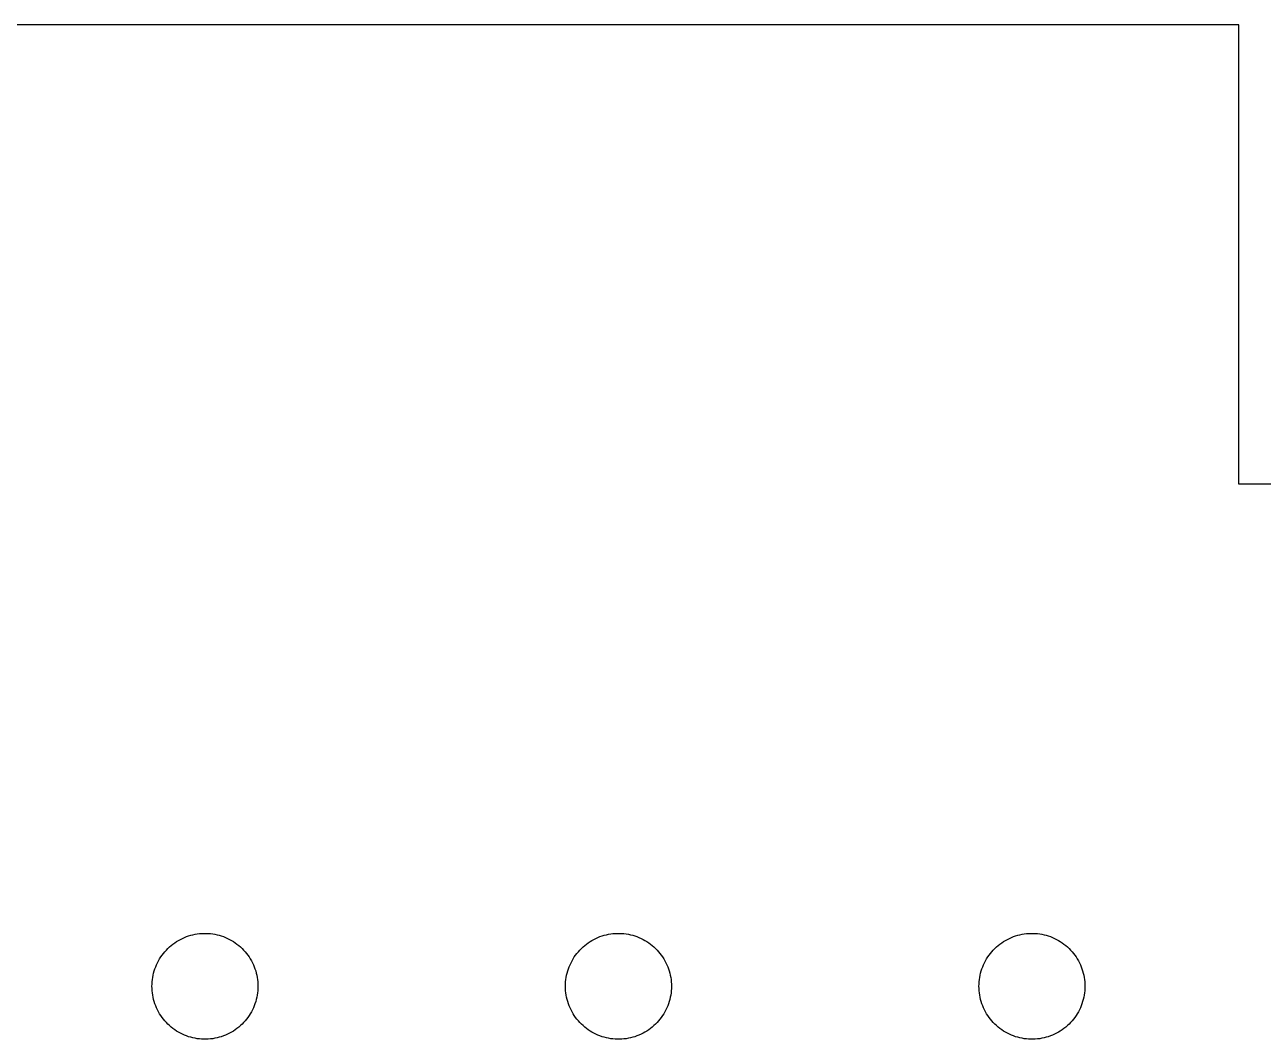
# Model space of a CAD drawing. Header units: metres. Extents: x -8 to 8, y -7.5 to 5.8.
# Drawn here: x 4.292 to 6.179, y 2.754 to 4.3 of the extents above; entities that cross this region are included whole.
import ezdxf

# ---------------------------------------------------------------- set-up
doc = ezdxf.new("R2010")
doc.units = ezdxf.units.M

msp = doc.modelspace()

# ---------------------------------------------------------------- linework, layer by layer
for p, q in [((6.14172, 4.29999), (4.08661, 4.29999)), ((6.14172, 3.59999), (6.14172, 4.29999)), ((8.03149, 3.59999), (6.14172, 3.59999)), ((4.52657, 2.90454), (4.52953, 2.90616)), ((4.52953, 2.90616), (4.53256, 2.90767)), ((4.53256, 2.90767), (4.53564, 2.90904)), ((4.53564, 2.90904), (4.53879, 2.91028)), ((4.53879, 2.91028), (4.54198, 2.91139)), ((4.54198, 2.91139), (4.54521, 2.91237)), ((4.54521, 2.91237), (4.54849, 2.91321)), ((4.54849, 2.91321), (4.5518, 2.91391)), ((4.5518, 2.91391), (4.55513, 2.91447)), ((4.55513, 2.91447), (4.55849, 2.9149)), ((4.55849, 2.9149), (4.56186, 2.91519)), ((4.56186, 2.91519), (4.56523, 2.91533)), ((4.56523, 2.91533), (4.56862, 2.91533)), ((4.56862, 2.91533), (4.57199, 2.91519)), ((4.57199, 2.91519), (4.57536, 2.9149)), ((4.57536, 2.9149), (4.5787, 2.91447)), ((4.5787, 2.91447), (4.58205, 2.91391)), ((4.58205, 2.91391), (4.58536, 2.91321)), ((4.58536, 2.91321), (4.58862, 2.91237)), ((4.58862, 2.91237), (4.59186, 2.91139)), ((4.59186, 2.91139), (4.59505, 2.91028)), ((4.59505, 2.91028), (4.59819, 2.90904)), ((4.59819, 2.90904), (4.60129, 2.90767)), ((4.60129, 2.90767), (4.60431, 2.90616)), ((4.60431, 2.90616), (4.60727, 2.90454)), ((5.15649, 2.90454), (5.15945, 2.90616)), ((5.15945, 2.90616), (5.16248, 2.90767)), ((5.16248, 2.90767), (5.16557, 2.90904)), ((5.16557, 2.90904), (5.16872, 2.91028)), ((5.16872, 2.91028), (5.17191, 2.91139)), ((5.17191, 2.91139), (5.17514, 2.91237)), ((5.17514, 2.91237), (5.17841, 2.91321)), ((5.17841, 2.91321), (5.18172, 2.91391)), ((5.18172, 2.91391), (5.18506, 2.91447)), ((5.18506, 2.91447), (5.1884, 2.9149)), ((5.1884, 2.9149), (5.19177, 2.91519)), ((5.19177, 2.91519), (5.19516, 2.91533)), ((5.19516, 2.91533), (5.19853, 2.91533)), ((5.19853, 2.91533), (5.2019, 2.91519)), ((5.2019, 2.91519), (5.20528, 2.9149)), ((5.20528, 2.9149), (5.20863, 2.91447)), ((5.20863, 2.91447), (5.21196, 2.91391)), ((5.21196, 2.91391), (5.21527, 2.91321)), ((5.21527, 2.91321), (5.21855, 2.91237)), ((5.21855, 2.91237), (5.22179, 2.91139)), ((5.22179, 2.91139), (5.22498, 2.91028)), ((5.22498, 2.91028), (5.22812, 2.90904)), ((5.22812, 2.90904), (5.2312, 2.90767)), ((5.2312, 2.90767), (5.23424, 2.90616)), ((5.23424, 2.90616), (5.2372, 2.90454)), ((5.78641, 2.90454), (5.78937, 2.90616)), ((5.78937, 2.90616), (5.7924, 2.90767)), ((5.7924, 2.90767), (5.79549, 2.90904)), ((5.79549, 2.90904), (5.79863, 2.91028)), ((5.79863, 2.91028), (5.80182, 2.91139)), ((5.80182, 2.91139), (5.80505, 2.91237)), ((5.80505, 2.91237), (5.80833, 2.91321)), ((5.80833, 2.91321), (5.81165, 2.91391)), ((5.81165, 2.91391), (5.81497, 2.91447)), ((5.81497, 2.91447), (5.81833, 2.9149)), ((5.81833, 2.9149), (5.8217, 2.91519)), ((5.8217, 2.91519), (5.82507, 2.91533)), ((5.82507, 2.91533), (5.82846, 2.91533)), ((5.82846, 2.91533), (5.83183, 2.91519)), ((5.83183, 2.91519), (5.83521, 2.9149)), ((5.83521, 2.9149), (5.83855, 2.91447)), ((5.83855, 2.91447), (5.84189, 2.91391)), ((5.84189, 2.91391), (5.8452, 2.91321)), ((5.8452, 2.91321), (5.84846, 2.91237)), ((5.84846, 2.91237), (5.8517, 2.91139)), ((5.8517, 2.91139), (5.8549, 2.91028)), ((5.8549, 2.91028), (5.85805, 2.90904)), ((5.85805, 2.90904), (5.86113, 2.90767)), ((5.86113, 2.90767), (5.86415, 2.90616)), ((5.86415, 2.90616), (5.86711, 2.90454)), ((4.50368, 2.88477), (4.50583, 2.88737)), ((4.50583, 2.88737), (4.50809, 2.88989)), ((4.50809, 2.88989), (4.51045, 2.8923)), ((4.51045, 2.8923), (4.51292, 2.89462)), ((4.51292, 2.89462), (4.51547, 2.89682)), ((4.51547, 2.89682), (4.51813, 2.89893)), ((4.51813, 2.89893), (4.52086, 2.90091)), ((4.52086, 2.90091), (4.52368, 2.90279)), ((4.52368, 2.90279), (4.52657, 2.90454)), ((4.60727, 2.90454), (4.61017, 2.90279)), ((4.61017, 2.90279), (4.61298, 2.90091)), ((4.61298, 2.90091), (4.61572, 2.89893)), ((4.61572, 2.89893), (4.61836, 2.89682)), ((4.61836, 2.89682), (4.62093, 2.89462)), ((4.62093, 2.89462), (4.6234, 2.8923)), ((4.6234, 2.8923), (4.62576, 2.88989)), ((4.62576, 2.88989), (4.62802, 2.88737)), ((4.62802, 2.88737), (4.63017, 2.88477)), ((5.13359, 2.88477), (5.13574, 2.88737)), ((5.13574, 2.88737), (5.13802, 2.88989)), ((5.13802, 2.88989), (5.14038, 2.8923)), ((5.14038, 2.8923), (5.14284, 2.89462)), ((5.14284, 2.89462), (5.1454, 2.89682)), ((5.1454, 2.89682), (5.14804, 2.89893)), ((5.14804, 2.89893), (5.15079, 2.90091)), ((5.15079, 2.90091), (5.15359, 2.90279)), ((5.15359, 2.90279), (5.15649, 2.90454)), ((5.2372, 2.90454), (5.24008, 2.90279)), ((5.24008, 2.90279), (5.2429, 2.90091)), ((5.2429, 2.90091), (5.24564, 2.89893)), ((5.24564, 2.89893), (5.24829, 2.89682)), ((5.24829, 2.89682), (5.25085, 2.89462)), ((5.25085, 2.89462), (5.25331, 2.8923)), ((5.25331, 2.8923), (5.25568, 2.88989)), ((5.25568, 2.88989), (5.25793, 2.88737)), ((5.25793, 2.88737), (5.2601, 2.88477)), ((5.76352, 2.88477), (5.76567, 2.88737)), ((5.76567, 2.88737), (5.76793, 2.88989)), ((5.76793, 2.88989), (5.77029, 2.8923)), ((5.77029, 2.8923), (5.77277, 2.89462)), ((5.77277, 2.89462), (5.77531, 2.89682)), ((5.77531, 2.89682), (5.77797, 2.89893)), ((5.77797, 2.89893), (5.7807, 2.90091)), ((5.7807, 2.90091), (5.78352, 2.90279)), ((5.78352, 2.90279), (5.78641, 2.90454)), ((5.86711, 2.90454), (5.87001, 2.90279)), ((5.87001, 2.90279), (5.87283, 2.90091)), ((5.87283, 2.90091), (5.87556, 2.89893)), ((5.87556, 2.89893), (5.8782, 2.89682)), ((5.8782, 2.89682), (5.88077, 2.89462)), ((5.88077, 2.89462), (5.88324, 2.8923)), ((5.88324, 2.8923), (5.8856, 2.88989)), ((5.8856, 2.88989), (5.88786, 2.88737)), ((5.88786, 2.88737), (5.89001, 2.88477)), ((4.49319, 2.86746), (4.49463, 2.87053)), ((4.49463, 2.87053), (4.4962, 2.87352)), ((4.4962, 2.87352), (4.49788, 2.87645)), ((4.49788, 2.87645), (4.49969, 2.8793)), ((4.49969, 2.8793), (4.50163, 2.88208)), ((4.50163, 2.88208), (4.50368, 2.88477)), ((4.63017, 2.88477), (4.63222, 2.88208)), ((4.63222, 2.88208), (4.63414, 2.8793)), ((4.63414, 2.8793), (4.63596, 2.87645)), ((4.63596, 2.87645), (4.63765, 2.87352)), ((4.63765, 2.87352), (4.63921, 2.87053)), ((4.63921, 2.87053), (4.64066, 2.86746)), ((5.12311, 2.86746), (5.12456, 2.87053)), ((5.12456, 2.87053), (5.12611, 2.87352)), ((5.12611, 2.87352), (5.12781, 2.87645)), ((5.12781, 2.87645), (5.12962, 2.8793)), ((5.12962, 2.8793), (5.13155, 2.88208)), ((5.13155, 2.88208), (5.13359, 2.88477)), ((5.2601, 2.88477), (5.26213, 2.88208)), ((5.26213, 2.88208), (5.26407, 2.8793)), ((5.26407, 2.8793), (5.26588, 2.87645)), ((5.26588, 2.87645), (5.26756, 2.87352)), ((5.26756, 2.87352), (5.26913, 2.87053)), ((5.26913, 2.87053), (5.27057, 2.86746)), ((5.75304, 2.86746), (5.75447, 2.87053)), ((5.75447, 2.87053), (5.75604, 2.87352)), ((5.75604, 2.87352), (5.75774, 2.87645)), ((5.75774, 2.87645), (5.75954, 2.8793)), ((5.75954, 2.8793), (5.76147, 2.88208)), ((5.76147, 2.88208), (5.76352, 2.88477)), ((5.89001, 2.88477), (5.89206, 2.88208)), ((5.89206, 2.88208), (5.89398, 2.8793)), ((5.89398, 2.8793), (5.8958, 2.87645)), ((5.8958, 2.87645), (5.89749, 2.87352)), ((5.89749, 2.87352), (5.89906, 2.87053)), ((5.89906, 2.87053), (5.9005, 2.86746)), ((4.48735, 2.8481), (4.48798, 2.85143)), ((4.48798, 2.85143), (4.48875, 2.85471)), ((4.48875, 2.85471), (4.48965, 2.85797)), ((4.48965, 2.85797), (4.49071, 2.86118)), ((4.49071, 2.86118), (4.49188, 2.86435)), ((4.49188, 2.86435), (4.49319, 2.86746)), ((4.64066, 2.86746), (4.64197, 2.86435)), ((4.64197, 2.86435), (4.64314, 2.86118)), ((4.64314, 2.86118), (4.64418, 2.85797)), ((4.64418, 2.85797), (4.6451, 2.85471)), ((4.6451, 2.85471), (4.64587, 2.85143)), ((4.64587, 2.85143), (4.6465, 2.8481)), ((5.11726, 2.8481), (5.1179, 2.85143)), ((5.1179, 2.85143), (5.11867, 2.85471)), ((5.11867, 2.85471), (5.11958, 2.85797)), ((5.11958, 2.85797), (5.12062, 2.86118)), ((5.12062, 2.86118), (5.1218, 2.86435)), ((5.1218, 2.86435), (5.12311, 2.86746)), ((5.27057, 2.86746), (5.27188, 2.86435)), ((5.27188, 2.86435), (5.27306, 2.86118)), ((5.27306, 2.86118), (5.27411, 2.85797)), ((5.27411, 2.85797), (5.27501, 2.85471)), ((5.27501, 2.85471), (5.27579, 2.85143)), ((5.27579, 2.85143), (5.27643, 2.8481)), ((5.74719, 2.8481), (5.74782, 2.85143)), ((5.74782, 2.85143), (5.7486, 2.85471)), ((5.7486, 2.85471), (5.7495, 2.85797)), ((5.7495, 2.85797), (5.75055, 2.86118)), ((5.75055, 2.86118), (5.75172, 2.86435)), ((5.75172, 2.86435), (5.75304, 2.86746)), ((5.9005, 2.86746), (5.90181, 2.86435)), ((5.90181, 2.86435), (5.90298, 2.86118)), ((5.90298, 2.86118), (5.90402, 2.85797)), ((5.90402, 2.85797), (5.90494, 2.85471)), ((5.90494, 2.85471), (5.90572, 2.85143)), ((5.90572, 2.85143), (5.90634, 2.8481)), ((4.48621, 2.83464), (4.48628, 2.83801)), ((4.48628, 2.83125), (4.48621, 2.83464)), ((4.48628, 2.83801), (4.4865, 2.84138)), ((4.4865, 2.82788), (4.48628, 2.83125)), ((4.4865, 2.84138), (4.48685, 2.84476)), ((4.48685, 2.84476), (4.48735, 2.8481)), ((4.6465, 2.8481), (4.64699, 2.84476)), ((4.64699, 2.84476), (4.64735, 2.84138)), ((4.64735, 2.84138), (4.64755, 2.83801)), ((4.64755, 2.83125), (4.64735, 2.82788)), ((4.64755, 2.83801), (4.64763, 2.83464)), ((4.64763, 2.83464), (4.64755, 2.83125)), ((5.11613, 2.83464), (5.11621, 2.83801)), ((5.11621, 2.83125), (5.11613, 2.83464)), ((5.11621, 2.83801), (5.11642, 2.84138)), ((5.11642, 2.82788), (5.11621, 2.83125)), ((5.11642, 2.84138), (5.11678, 2.84476)), ((5.11678, 2.84476), (5.11726, 2.8481)), ((5.27643, 2.8481), (5.27692, 2.84476)), ((5.27692, 2.84476), (5.27727, 2.84138)), ((5.27727, 2.84138), (5.27748, 2.83801)), ((5.27748, 2.83125), (5.27727, 2.82788)), ((5.27748, 2.83801), (5.27756, 2.83464)), ((5.27756, 2.83464), (5.27748, 2.83125)), ((5.74605, 2.83464), (5.74612, 2.83801)), ((5.74612, 2.83125), (5.74605, 2.83464)), ((5.74612, 2.83801), (5.74634, 2.84138)), ((5.74634, 2.82788), (5.74612, 2.83125)), ((5.74634, 2.84138), (5.74669, 2.84476)), ((5.74669, 2.84476), (5.74719, 2.8481)), ((5.90634, 2.8481), (5.90683, 2.84476)), ((5.90683, 2.84476), (5.9072, 2.84138)), ((5.9072, 2.84138), (5.90741, 2.83801)), ((5.90741, 2.83125), (5.9072, 2.82788)), ((5.90741, 2.83801), (5.90747, 2.83464)), ((5.90747, 2.83464), (5.90741, 2.83125)), ((4.48685, 2.82452), (4.4865, 2.82788)), ((4.48735, 2.82118), (4.48685, 2.82452)), ((4.48798, 2.81786), (4.48735, 2.82118)), ((4.48875, 2.81456), (4.48798, 2.81786)), ((4.48965, 2.81131), (4.48875, 2.81456)), ((4.49071, 2.80809), (4.48965, 2.81131)), ((4.64418, 2.81131), (4.64314, 2.80809)), ((4.6451, 2.81456), (4.64418, 2.81131)), ((4.64587, 2.81786), (4.6451, 2.81456)), ((4.6465, 2.82118), (4.64587, 2.81786)), ((4.64699, 2.82452), (4.6465, 2.82118)), ((4.64735, 2.82788), (4.64699, 2.82452)), ((5.11678, 2.82452), (5.11642, 2.82788)), ((5.11726, 2.82118), (5.11678, 2.82452)), ((5.1179, 2.81786), (5.11726, 2.82118)), ((5.11867, 2.81456), (5.1179, 2.81786)), ((5.11958, 2.81131), (5.11867, 2.81456)), ((5.12062, 2.80809), (5.11958, 2.81131)), ((5.27411, 2.81131), (5.27306, 2.80809)), ((5.27501, 2.81456), (5.27411, 2.81131)), ((5.27579, 2.81786), (5.27501, 2.81456)), ((5.27643, 2.82118), (5.27579, 2.81786)), ((5.27692, 2.82452), (5.27643, 2.82118)), ((5.27727, 2.82788), (5.27692, 2.82452)), ((5.74669, 2.82452), (5.74634, 2.82788)), ((5.74719, 2.82118), (5.74669, 2.82452)), ((5.74782, 2.81786), (5.74719, 2.82118)), ((5.7486, 2.81456), (5.74782, 2.81786)), ((5.7495, 2.81131), (5.7486, 2.81456)), ((5.75055, 2.80809), (5.7495, 2.81131)), ((5.90402, 2.81131), (5.90298, 2.80809)), ((5.90494, 2.81456), (5.90402, 2.81131)), ((5.90572, 2.81786), (5.90494, 2.81456)), ((5.90634, 2.82118), (5.90572, 2.81786)), ((5.90683, 2.82452), (5.90634, 2.82118)), ((5.9072, 2.82788), (5.90683, 2.82452)), ((4.49188, 2.80493), (4.49071, 2.80809)), ((4.49319, 2.80182), (4.49188, 2.80493)), ((4.49463, 2.79875), (4.49319, 2.80182)), ((4.4962, 2.79576), (4.49463, 2.79875)), ((4.49788, 2.79283), (4.4962, 2.79576)), ((4.49969, 2.78998), (4.49788, 2.79283)), ((4.63596, 2.79283), (4.63414, 2.78998)), ((4.63765, 2.79576), (4.63596, 2.79283)), ((4.63921, 2.79875), (4.63765, 2.79576)), ((4.64066, 2.80182), (4.63921, 2.79875)), ((4.64197, 2.80493), (4.64066, 2.80182)), ((4.64314, 2.80809), (4.64197, 2.80493)), ((5.1218, 2.80493), (5.12062, 2.80809)), ((5.12311, 2.80182), (5.1218, 2.80493)), ((5.12456, 2.79875), (5.12311, 2.80182)), ((5.12611, 2.79576), (5.12456, 2.79875)), ((5.12781, 2.79283), (5.12611, 2.79576)), ((5.12962, 2.78998), (5.12781, 2.79283)), ((5.26588, 2.79283), (5.26407, 2.78998)), ((5.26756, 2.79576), (5.26588, 2.79283)), ((5.26913, 2.79875), (5.26756, 2.79576)), ((5.27057, 2.80182), (5.26913, 2.79875)), ((5.27188, 2.80493), (5.27057, 2.80182)), ((5.27306, 2.80809), (5.27188, 2.80493)), ((5.75172, 2.80493), (5.75055, 2.80809)), ((5.75304, 2.80182), (5.75172, 2.80493)), ((5.75447, 2.79875), (5.75304, 2.80182)), ((5.75604, 2.79576), (5.75447, 2.79875)), ((5.75774, 2.79283), (5.75604, 2.79576)), ((5.75954, 2.78998), (5.75774, 2.79283)), ((5.8958, 2.79283), (5.89398, 2.78998)), ((5.89749, 2.79576), (5.8958, 2.79283)), ((5.89906, 2.79875), (5.89749, 2.79576)), ((5.9005, 2.80182), (5.89906, 2.79875)), ((5.90181, 2.80493), (5.9005, 2.80182)), ((5.90298, 2.80809), (5.90181, 2.80493)), ((4.50163, 2.7872), (4.49969, 2.78998)), ((4.50368, 2.7845), (4.50163, 2.7872)), ((4.50583, 2.78191), (4.50368, 2.7845)), ((4.50809, 2.77939), (4.50583, 2.78191)), ((4.51045, 2.77698), (4.50809, 2.77939)), ((4.51292, 2.77466), (4.51045, 2.77698)), ((4.51547, 2.77245), (4.51292, 2.77466)), ((4.62093, 2.77466), (4.61836, 2.77245)), ((4.6234, 2.77698), (4.62093, 2.77466)), ((4.62576, 2.77939), (4.6234, 2.77698)), ((4.62802, 2.78191), (4.62576, 2.77939)), ((4.63017, 2.7845), (4.62802, 2.78191)), ((4.63222, 2.7872), (4.63017, 2.7845)), ((4.63414, 2.78998), (4.63222, 2.7872)), ((5.13155, 2.7872), (5.12962, 2.78998)), ((5.13359, 2.7845), (5.13155, 2.7872)), ((5.13574, 2.78191), (5.13359, 2.7845)), ((5.13802, 2.77939), (5.13574, 2.78191)), ((5.14038, 2.77698), (5.13802, 2.77939)), ((5.14284, 2.77466), (5.14038, 2.77698)), ((5.1454, 2.77245), (5.14284, 2.77466)), ((5.25085, 2.77466), (5.24829, 2.77245)), ((5.25331, 2.77698), (5.25085, 2.77466)), ((5.25568, 2.77939), (5.25331, 2.77698)), ((5.25793, 2.78191), (5.25568, 2.77939)), ((5.2601, 2.7845), (5.25793, 2.78191)), ((5.26213, 2.7872), (5.2601, 2.7845)), ((5.26407, 2.78998), (5.26213, 2.7872)), ((5.76147, 2.7872), (5.75954, 2.78998)), ((5.76352, 2.7845), (5.76147, 2.7872)), ((5.76567, 2.78191), (5.76352, 2.7845)), ((5.76793, 2.77939), (5.76567, 2.78191)), ((5.77029, 2.77698), (5.76793, 2.77939)), ((5.77277, 2.77466), (5.77029, 2.77698)), ((5.77531, 2.77245), (5.77277, 2.77466)), ((5.88077, 2.77466), (5.8782, 2.77245)), ((5.88324, 2.77698), (5.88077, 2.77466)), ((5.8856, 2.77939), (5.88324, 2.77698)), ((5.88786, 2.78191), (5.8856, 2.77939)), ((5.89001, 2.7845), (5.88786, 2.78191)), ((5.89206, 2.7872), (5.89001, 2.7845)), ((5.89398, 2.78998), (5.89206, 2.7872)), ((4.51813, 2.77036), (4.51547, 2.77245)), ((4.52086, 2.76837), (4.51813, 2.77036)), ((4.52368, 2.76649), (4.52086, 2.76837)), ((4.52657, 2.76474), (4.52368, 2.76649)), ((4.52953, 2.76311), (4.52657, 2.76474)), ((4.53256, 2.76161), (4.52953, 2.76311)), ((4.53564, 2.76024), (4.53256, 2.76161)), ((4.53879, 2.75899), (4.53564, 2.76024)), ((4.54198, 2.75787), (4.53879, 2.75899)), ((4.54521, 2.7569), (4.54198, 2.75787)), ((4.54849, 2.75606), (4.54521, 2.7569)), ((4.5518, 2.75536), (4.54849, 2.75606)), ((4.55513, 2.75479), (4.5518, 2.75536)), ((4.55849, 2.75438), (4.55513, 2.75479)), ((4.5787, 2.75479), (4.57536, 2.75438)), ((4.58205, 2.75536), (4.5787, 2.75479)), ((4.58536, 2.75606), (4.58205, 2.75536)), ((4.58862, 2.7569), (4.58536, 2.75606)), ((4.59186, 2.75787), (4.58862, 2.7569)), ((4.59505, 2.75899), (4.59186, 2.75787)), ((4.59819, 2.76024), (4.59505, 2.75899)), ((4.60129, 2.76161), (4.59819, 2.76024)), ((4.60431, 2.76311), (4.60129, 2.76161)), ((4.60727, 2.76474), (4.60431, 2.76311)), ((4.61017, 2.76649), (4.60727, 2.76474)), ((4.61298, 2.76837), (4.61017, 2.76649)), ((4.61572, 2.77036), (4.61298, 2.76837)), ((4.61836, 2.77245), (4.61572, 2.77036)), ((5.14804, 2.77036), (5.1454, 2.77245)), ((5.15079, 2.76837), (5.14804, 2.77036)), ((5.15359, 2.76649), (5.15079, 2.76837)), ((5.15649, 2.76474), (5.15359, 2.76649)), ((5.15945, 2.76311), (5.15649, 2.76474)), ((5.16248, 2.76161), (5.15945, 2.76311)), ((5.16557, 2.76024), (5.16248, 2.76161)), ((5.16872, 2.75899), (5.16557, 2.76024)), ((5.17191, 2.75787), (5.16872, 2.75899)), ((5.17514, 2.7569), (5.17191, 2.75787)), ((5.17841, 2.75606), (5.17514, 2.7569)), ((5.18172, 2.75536), (5.17841, 2.75606)), ((5.18506, 2.75479), (5.18172, 2.75536)), ((5.1884, 2.75438), (5.18506, 2.75479)), ((5.20863, 2.75479), (5.20528, 2.75438)), ((5.21196, 2.75536), (5.20863, 2.75479)), ((5.21527, 2.75606), (5.21196, 2.75536)), ((5.21855, 2.7569), (5.21527, 2.75606)), ((5.22179, 2.75787), (5.21855, 2.7569)), ((5.22498, 2.75899), (5.22179, 2.75787)), ((5.22812, 2.76024), (5.22498, 2.75899)), ((5.2312, 2.76161), (5.22812, 2.76024)), ((5.23424, 2.76311), (5.2312, 2.76161)), ((5.2372, 2.76474), (5.23424, 2.76311)), ((5.24008, 2.76649), (5.2372, 2.76474)), ((5.2429, 2.76837), (5.24008, 2.76649)), ((5.24564, 2.77036), (5.2429, 2.76837)), ((5.24829, 2.77245), (5.24564, 2.77036)), ((5.77797, 2.77036), (5.77531, 2.77245)), ((5.7807, 2.76837), (5.77797, 2.77036)), ((5.78352, 2.76649), (5.7807, 2.76837)), ((5.78641, 2.76474), (5.78352, 2.76649)), ((5.78937, 2.76311), (5.78641, 2.76474)), ((5.7924, 2.76161), (5.78937, 2.76311)), ((5.79549, 2.76024), (5.7924, 2.76161)), ((5.79863, 2.75899), (5.79549, 2.76024)), ((5.80182, 2.75787), (5.79863, 2.75899)), ((5.80505, 2.7569), (5.80182, 2.75787)), ((5.80833, 2.75606), (5.80505, 2.7569)), ((5.81165, 2.75536), (5.80833, 2.75606)), ((5.81497, 2.75479), (5.81165, 2.75536)), ((5.81833, 2.75438), (5.81497, 2.75479)), ((5.83855, 2.75479), (5.83521, 2.75438)), ((5.84189, 2.75536), (5.83855, 2.75479)), ((5.8452, 2.75606), (5.84189, 2.75536)), ((5.84846, 2.7569), (5.8452, 2.75606)), ((5.8517, 2.75787), (5.84846, 2.7569)), ((5.8549, 2.75899), (5.8517, 2.75787)), ((5.85805, 2.76024), (5.8549, 2.75899)), ((5.86113, 2.76161), (5.85805, 2.76024)), ((5.86415, 2.76311), (5.86113, 2.76161)), ((5.86711, 2.76474), (5.86415, 2.76311)), ((5.87001, 2.76649), (5.86711, 2.76474)), ((5.87283, 2.76837), (5.87001, 2.76649)), ((5.87556, 2.77036), (5.87283, 2.76837)), ((5.8782, 2.77245), (5.87556, 2.77036)), ((4.56186, 2.75409), (4.55849, 2.75438)), ((4.56523, 2.75395), (4.56186, 2.75409)), ((4.56862, 2.75395), (4.56523, 2.75395)), ((4.57199, 2.75409), (4.56862, 2.75395)), ((4.57536, 2.75438), (4.57199, 2.75409)), ((5.19177, 2.75409), (5.1884, 2.75438)), ((5.19516, 2.75395), (5.19177, 2.75409)), ((5.19853, 2.75395), (5.19516, 2.75395)), ((5.2019, 2.75409), (5.19853, 2.75395)), ((5.20528, 2.75438), (5.2019, 2.75409)), ((5.8217, 2.75409), (5.81833, 2.75438)), ((5.82507, 2.75395), (5.8217, 2.75409)), ((5.82846, 2.75395), (5.82507, 2.75395)), ((5.83183, 2.75409), (5.82846, 2.75395)), ((5.83521, 2.75438), (5.83183, 2.75409))]:
    msp.add_line(p, q)

doc.saveas('drawing.dxf')
